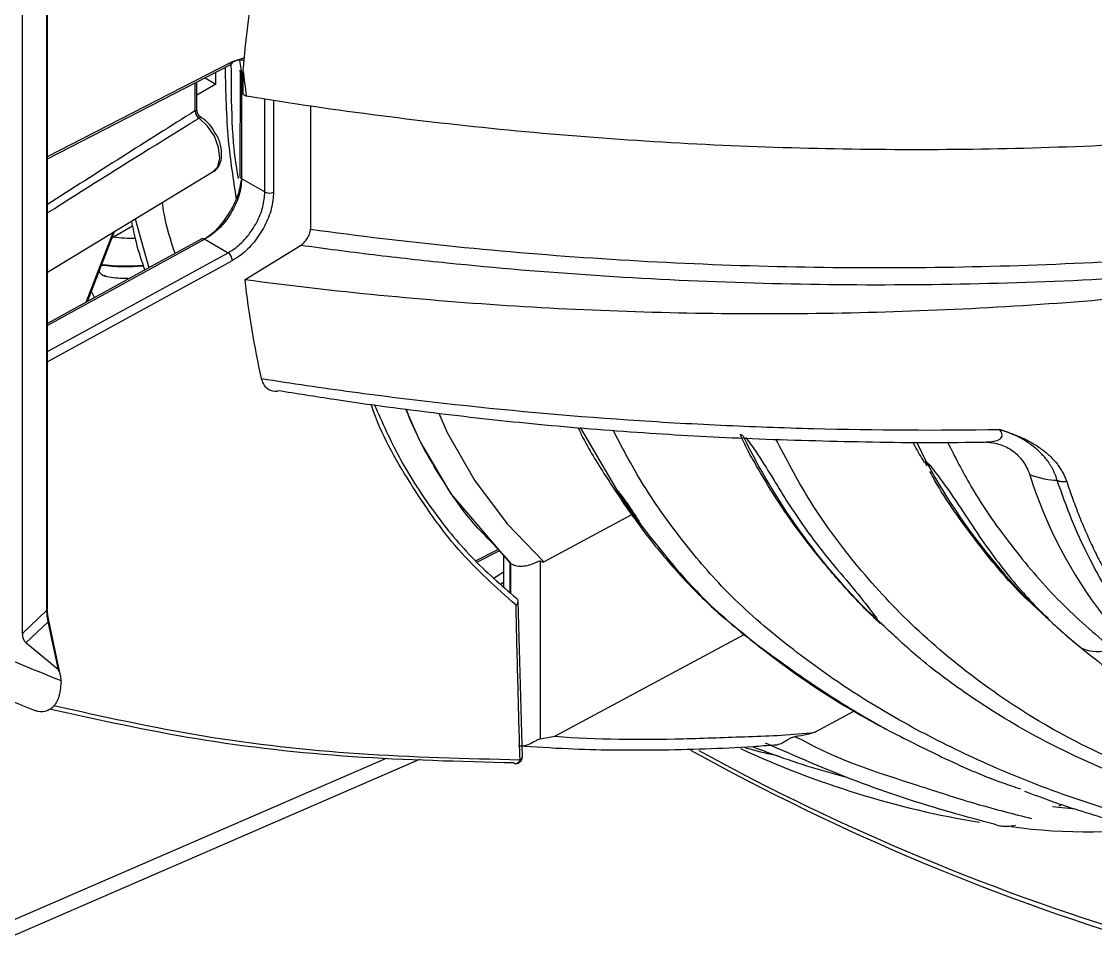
# Model space of a CAD drawing. Extents: x 9.3 to 87.2, y 1.1 to 68.8.
# Drawn here: x 12.634 to 15.177, y 1.207 to 3.403 of the extents above; entities that cross this region are included whole.
import ezdxf

# ---------------------------------------------------------------- set-up
doc = ezdxf.new("R2010")
doc.units = 0
doc.header["$MEASUREMENT"] = 0
doc.layers.add('OBJECT', color=7, linetype='CONTINUOUS')

msp = doc.modelspace()

# ---------------------------------------------------------------- linework, layer by layer
at = {"layer": 'OBJECT'}
for p, q in [((12.6946, 2.0085), (12.6946, 3.538)), ((12.6961, 2.0115), (12.6961, 3.541)), ((12.6364, 3.482), (12.6364, 1.9525)), ((13.1336, 3.3074), (13.1629, 3.3169)), ((13.1506, 3.3102), (13.1554, 3.2814)), ((12.6961, 3.0775), (13.1303, 3.3005)), ((13.0946, 3.2539), (13.0947, 3.2822)), ((13.1519, 3.287), (13.1514, 3.0366)), ((13.1554, 3.2814), (13.1554, 3.0307)), ((13.1554, 3.2814), (13.1594, 3.2791)), ((13.1594, 3.2297), (13.1594, 3.2873)), ((13.0458, 3.1911), (13.0458, 3.2571)), ((13.0497, 3.1901), (13.0497, 3.259)), ((13.0688, 3.2689), (13.0946, 3.2539)), ((13.0946, 3.2539), (13.0497, 3.228)), ((13.1594, 3.2297), (13.1669, 3.2254)), ((13.2106, 2.9988), (13.2106, 3.2192)), ((13.3184, 3.2039), (13.3184, 2.9107)), ((13.0451, 3.1907), (13.0458, 3.1911)), ((13.0553, 3.1735), (13.055, 3.1733)), ((12.6961, 2.8093), (13.0885, 3.0471)), ((13.1554, 3.0307), (13.2106, 2.9988)), ((12.9033, 2.9349), (12.9356, 2.8189)), ((12.7872, 2.7376), (12.8511, 2.9032)), ((12.7906, 2.7395), (12.8546, 2.9054)), ((12.8971, 2.9181), (12.8519, 2.8921)), ((13.0681, 2.8867), (12.6961, 2.6828)), ((12.8487, 2.8901), (12.8519, 2.8921)), ((13.0681, 2.8867), (13.1233, 2.8548)), ((12.6961, 2.6207), (13.1233, 2.8548)), ((13.1638, 2.7915), (13.2946, 2.8723)), ((12.8073, 2.7486), (12.7998, 2.7632)), ((13.9568, 2.4409), (14.0426, 2.2942)), ((14.7532, 2.4069), (14.7756, 2.3601)), ((14.7782, 2.3492), (14.7741, 2.357)), ((13.8711, 2.1228), (14.0793, 2.2349)), ((13.7609, 2.1515), (13.7097, 2.1254)), ((13.7639, 2.1485), (13.7129, 2.1225)), ((13.7757, 2.1364), (13.7757, 2.0644)), ((13.79, 2.1203), (13.7903, 2.1202)), ((13.7903, 2.1202), (13.7928, 2.1188)), ((13.7903, 2.1202), (13.7903, 2.0509)), ((13.7928, 2.1188), (13.7931, 2.1186)), ((13.7928, 2.0487), (13.7928, 2.1188)), ((13.8622, 2.1247), (13.8622, 1.7038)), ((13.7533, 2.0851), (13.7757, 2.0995)), ((13.7757, 2.0743), (13.7694, 2.0702)), ((12.6946, 2.0085), (12.6364, 1.9525)), ((13.82, 1.6607), (13.8101, 2.0297)), ((12.6991, 1.9839), (12.6985, 1.9872)), ((12.7263, 1.857), (12.6989, 1.9839)), ((14.639, 2.0037), (14.643, 1.9998)), ((14.652, 1.9915), (14.668, 1.976)), ((14.6772, 1.9695), (14.6581, 1.9867)), ((12.6974, 1.9811), (12.645, 1.9309)), ((12.7221, 1.8669), (12.6974, 1.9811)), ((13.8972, 1.7101), (14.3449, 1.9511)), ((12.7221, 1.8669), (12.645, 1.9309)), ((15.1426, 1.9195), (15.1426, 1.9195)), ((12.728, 1.8386), (12.728, 1.8419)), ((12.637, 1.7831), (12.6687, 1.7704)), ((14.512, 1.7193), (14.6047, 1.7692)), ((13.8622, 1.7038), (13.8972, 1.7101)), ((14.3643, 1.6855), (14.3688, 1.6839)), ((12.5463, 1.2084), (13.5771, 1.6554)), ((12.5727, 1.2568), (13.4987, 1.6584)), ((13.8195, 1.6606), (13.8195, 1.661)), ((15.1283, 1.5377), (15.0748, 1.5425)), ((15.0973, 1.5484), (15.0897, 1.5445))]:
    msp.add_line(p, q, dxfattribs=at)
at = {"layer": 'OBJECT', "flags": 128}
for points in [[(12.6961, 3.0827), (12.7802, 3.1259), (13.1336, 3.3074)], [(13.0885, 3.0471), (13.099, 3.0587), (13.1039, 3.079), (13.1011, 3.1042), (13.0909, 3.1308), (13.0747, 3.155), (13.055, 3.1733)], [(13.061, 2.8877), (12.9156, 2.808), (12.6961, 2.6877)], [(13.1336, 2.8363), (13.1115, 2.8242), (13.0232, 2.7758), (12.6961, 2.5966)], [(13.5434, 2.4853), (13.578, 2.4071), (13.651, 2.2841), (13.79, 2.1203), (13.79, 2.1203), (13.79, 2.1203)], [(13.622, 2.4747), (13.642, 2.4291), (13.7069, 2.316), (13.7839, 2.2127), (13.8711, 2.1228), (13.8711, 2.1228), (13.8711, 2.1228)], [(14.6376, 2.0051), (14.6384, 2.0042), (14.639, 2.0037)]]:
    msp.add_lwpolyline(points, dxfattribs=at)
at = {"layer": 'OBJECT'}
for centre, radius, start, end in [((13.1263, 3.3066), 0.00738, 303.1707, 5.9034), ((13.1586, 3.2885), 0.00779, 191.5229, 245.1196), ((13.0672, 3.1917), 0.0221, 182.4796, 236.5052), ((13.0673, 3.1913), 0.0215, 180.549, 236.0584), ((13.0647, 3.1902), 0.015, 181.0817, 238.9178), ((13.1585, 3.0376), 0.0076, 188.3063, 245.6287), ((13.2212, 3.0195), 0.0232, 242.8102, 295.9159), ((12.9006, 3.3284), 0.4389, 263.6383, 270.4744), ((13.0637, 2.8812), 0.00703, 51.4962, 112.3202), ((13.1093, 2.8349), 0.0243, 3.3371, 54.9721), ((12.881, 3.2696), 0.4474, 262.6719, 275.3957), ((12.8804, 3.2698), 0.446, 262.7916, 275.4224), ((14.3592, 2.4497), 0.0333, 226.7728, 240.1512), ((15.7053, 3.0791), 1.5134, 205.7868, 225.5455), ((14.7961, 2.3821), 0.0334, 228.7094, 240.1014), ((15.725, 2.8847), 1.0847, 208.9199, 209.34), ((16.0635, 3.0594), 1.4654, 208.8101, 231.0641), ((14.7981, 2.3856), 0.0374, 240.1089, 250.6758), ((16.0288, 2.6437), 1.0558, 197.3311, 238.4208), ((15.3709, 3.1458), 1.5778, 212.6656, 216.3226), ((12.692, 2.0116), 0.00408, 310.5068, 358.1781), ((12.6957, 1.9838), 0.00312, 300.9606, 2.2568), ((14.6619, 2.0274), 0.033, 226.024, 240.042), ((14.663, 2.0295), 0.0353, 240.1397, 256.2401), ((15.9874, 3.3887), 1.932, 226.0035, 226.5249), ((12.6637, 1.9509), 0.0273, 176.5787, 227.0316), ((15.5808, 3.4336), 1.9296, 231.4523, 242.2107), ((15.1795, 1.9908), 0.0803, 242.6993, 296.146), ((15.262, 3.6742), 2.1976, 245.0782, 260.5648), ((13.8045, 1.6605), 0.015, 269.8433, 360), ((13.8033, 1.6569), 0.0114, 275.7951, 347.8011), ((13.812, 1.6616), 0.00755, 289.0921, 352.3307), ((13.8045, 1.6605), 0.015, 360, 1.6578), ((16.9053, 6.5177), 5.5362, 240.9624, 253.5785), ((16.8785, 6.4989), 5.4985, 241.2923, 253.5896), ((13.8045, 1.6539), 0.00837, 237.489, 269.5737), ((15.1566, 2.7939), 1.3101, 262.1144, 296.1676)]:
    msp.add_arc(centre, radius, start, end, dxfattribs=at)
for centre, major_axis, ratio, start_param, end_param in [((17.6306, -0.2603), (5.9299, 8.2381), 0.633584, 1.53026, 1.607608), ((17.6992, -0.3092), (5.8763, 8.1428), 0.634146, 1.538485, 1.60844), ((12.7397, 2.92), (1.2807, 0.8233), 0.042644, 1.302716, 1.577478), ((17.6992, 10.4773), (5.8763, 8.1428), 0.634146, 3.23286, 3.302816), ((12.7202, 1.8378), (0.0002, 0.0298), 0.262542, 4.851134, 6.071207)]:
    msp.add_ellipse(centre, major_axis=major_axis, ratio=ratio, start_param=start_param, end_param=end_param, dxfattribs=at)
for points in [[(13.1594, 3.2873), (13.1652, 3.3562), (13.1733, 3.4261), (13.1838, 3.4969)], [(13.1669, 3.2254), (13.1647, 3.2459), (13.1623, 3.2665), (13.1594, 3.2873)], [(13.2026, 2.5571), (13.1858, 2.6322), (13.1728, 2.7102), (13.1638, 2.7915)], [(15.086, 2.3157), (15.0672, 2.3154), (15.0452, 2.3205), (15.021, 2.3291)]]:
    msp.add_open_spline(points, degree=3, dxfattribs=at)
for points, knots in [([(13.162, 3.3098), (13.159, 3.3104), (13.1474, 3.3124), (13.1335, 3.3061), (13.1233, 3.3014)], [0, 0, 0, 0, 0.266739, 1, 1, 1, 1]), ([(13.1162, 3.2932), (13.1175, 3.2352), (13.12, 3.1274), (13.1355, 3.0282), (13.1427, 2.9824)], [0, 0, 0, 0, 0.537443, 1, 1, 1, 1]), ([(13.1303, 3.3008), (13.1306, 3.2099), (13.1309, 3.1159), (13.147, 3.0335), (13.1475, 3.0307)], [0, 0, 0, 0, 0.967049, 1, 1, 1, 1]), ([(15.7517, 3.1492), (15.539, 3.1277), (15.3246, 3.113), (15.0006, 3.1014), (14.8922, 3.0992), (14.6746, 3.0985), (14.5657, 3.0999), (14.3484, 3.1062), (14.2399, 3.1111), (14.023, 3.1244), (13.9145, 3.1329), (13.5912, 3.1636), (13.3779, 3.191), (13.1669, 3.2254)], [0, 0, 0, 0, 0.25, 0.25, 0.375, 0.375, 0.5, 0.5, 0.625, 0.625, 0.75, 0.75, 1, 1, 1, 1]), ([(13.2313, 3.2163), (13.2313, 3.1865), (13.2312, 3.114), (13.2313, 3.0414), (13.2313, 2.9986)], [0, 0, 0, 0, 0.41105, 1, 1, 1, 1]), ([(13.0458, 3.1911), (13.0465, 3.1914), (13.0481, 3.1922), (13.0495, 3.1918), (13.0496, 3.1906), (13.0497, 3.1899)], [0, 0, 0, 0, 0.2121568, 0.5417776, 1, 1, 1, 1]), ([(13.055, 3.1733), (13.0482, 3.1691), (13.0145, 3.1483), (12.8948, 3.0744), (12.7819, 3.0033), (12.6961, 2.9491)], [0, 0, 0, 0, 0.056383, 0.281916, 1, 1, 1, 1]), ([(13.0569, 3.1773), (13.0573, 3.177), (13.0581, 3.1764), (13.0574, 3.1749), (13.0559, 3.1739), (13.0553, 3.1735)], [0, 0, 0, 0, 0.446544, 0.778173, 1, 1, 1, 1]), ([(13.0932, 3.1378), (13.0899, 3.1436), (13.0817, 3.158), (13.0679, 3.1705), (13.0586, 3.1763), (13.0567, 3.1775)], [0, 0, 0, 0, 0.348059, 0.863868, 1, 1, 1, 1]), ([(13.0889, 3.0477), (13.0893, 3.0479), (13.0953, 3.0501), (13.1028, 3.0613), (13.109, 3.0796), (13.1077, 3.1032), (13.102, 3.1243), (13.0949, 3.1352), (13.0932, 3.1378)], [0, 0, 0, 0, 0.016124, 0.217812, 0.420485, 0.657544, 0.916642, 1, 1, 1, 1]), ([(13.1554, 3.0307), (13.155, 3.0238), (13.154, 3.0056), (13.1441, 2.9731), (13.1244, 2.9374), (13.098, 2.9062), (13.0781, 2.8932), (13.0681, 2.8867)], [0, 0, 0, 0, 0.132137, 0.348895, 0.565847, 0.78292, 1, 1, 1, 1]), ([(13.0704, 2.89), (13.0774, 2.8946), (13.0954, 2.9068), (13.1211, 2.9383), (13.1429, 2.9782), (13.153, 3.0088), (13.1541, 3.0236), (13.1543, 3.0256)], [0, 0, 0, 0, 0.165337, 0.430135, 0.69482, 0.959299, 1, 1, 1, 1]), ([(13.1233, 2.8548), (13.1294, 2.8585), (13.1455, 2.8683), (13.17, 2.8928), (13.1924, 2.9268), (13.2077, 2.9642), (13.2096, 2.9873), (13.2106, 2.9988)], [0, 0, 0, 0, 0.133316, 0.350168, 0.566838, 0.783422, 1, 1, 1, 1]), ([(13.2313, 2.9986), (13.2302, 2.9856), (13.2281, 2.9597), (13.211, 2.9175), (13.1859, 2.8792), (13.1584, 2.8516), (13.1405, 2.8405), (13.1336, 2.8363)], [0, 0, 0, 0, 0.2165815, 0.4331715, 0.6498436, 0.8666902, 1, 1, 1, 1]), ([(12.998, 2.8531), (12.9879, 2.8836), (12.9753, 2.9218), (12.9691, 2.9653), (12.9679, 2.974)], [0, 0, 0, 0, 0.79967, 1, 1, 1, 1]), ([(12.8945, 2.9296), (12.8979, 2.9127), (12.9061, 2.8721), (12.9187, 2.8352), (12.926, 2.8137)], [0, 0, 0, 0, 0.4150997, 1, 1, 1, 1]), ([(13.2946, 2.8723), (13.2976, 2.8741), (13.3004, 2.8764), (13.306, 2.8819), (13.3086, 2.8851), (13.3131, 2.892), (13.315, 2.8958), (13.3177, 2.9035), (13.3184, 2.9073), (13.3184, 2.9107)], [0, 0, 0, 0, 0.25, 0.25, 0.5, 0.5, 0.75, 0.75, 1, 1, 1, 1]), ([(13.3184, 2.9107), (13.5456, 2.8795), (13.7765, 2.8562), (14.2405, 2.8259), (14.474, 2.8188), (14.9439, 2.8207), (15.178, 2.8298), (15.6449, 2.864), (15.8779, 2.8892), (16.1078, 2.9223)], [0, 0, 0, 0, 0.25, 0.25, 0.5, 0.5, 0.75, 0.75, 1, 1, 1, 1]), ([(16.1166, 2.8822), (16.0002, 2.8654), (15.8832, 2.8506), (15.6481, 2.8251), (15.5301, 2.8144), (15.1758, 2.7885), (14.9388, 2.7794), (14.4634, 2.7777), (14.2272, 2.7851), (13.8752, 2.8086), (13.7581, 2.8184), (13.5834, 2.8363), (13.5254, 2.8428), (13.4386, 2.8533), (13.4097, 2.8569), (13.3521, 2.8644), (13.3233, 2.8683), (13.2946, 2.8723)], [0, 0, 0, 0, 0.125, 0.125, 0.25, 0.25, 0.5, 0.5, 0.75, 0.75, 0.875, 0.875, 0.9375, 0.9375, 0.96875, 0.96875, 1, 1, 1, 1]), ([(12.833, 2.8001), (12.8318, 2.8001), (12.8271, 2.8003), (12.8218, 2.8044), (12.8195, 2.8099), (12.8186, 2.812)], [0, 0, 0, 0, 0.1702, 0.671103, 1, 1, 1, 1]), ([(12.8303, 2.7999), (12.8446, 2.7975), (12.8635, 2.7943), (12.8817, 2.7944), (12.8861, 2.7944)], [0, 0, 0, 0, 0.754927, 1, 1, 1, 1]), ([(13.1638, 2.7915), (13.375, 2.7633), (13.5883, 2.7425), (13.9113, 2.7223), (14.0195, 2.7174), (14.2368, 2.7114), (14.3457, 2.7102), (14.5632, 2.7116), (14.672, 2.7142), (14.8896, 2.723), (14.9985, 2.7293), (15.3237, 2.7536), (15.5389, 2.7771), (15.7525, 2.8076)], [0, 0, 0, 0, 0.25, 0.25, 0.375, 0.375, 0.5, 0.5, 0.625, 0.625, 0.75, 0.75, 1, 1, 1, 1]), ([(13.2026, 2.5571), (13.274, 2.5458), (13.3457, 2.5353), (13.4893, 2.5159), (13.5614, 2.507), (13.7782, 2.4826), (13.9236, 2.4694), (14.1429, 2.4544), (14.2163, 2.4502), (14.3629, 2.4433), (14.4363, 2.4406), (14.6562, 2.4349), (14.8027, 2.4342), (14.9491, 2.4365)], [0, 0, 0, 0, 0.125, 0.125, 0.25, 0.25, 0.5, 0.5, 0.625, 0.625, 0.75, 0.75, 1, 1, 1, 1]), ([(13.2402, 2.5261), (13.2331, 2.5268), (13.2192, 2.5282), (13.2074, 2.5415), (13.2039, 2.5529), (13.2026, 2.5571)], [0, 0, 0, 0, 0.4025736, 0.7844285, 1, 1, 1, 1]), ([(13.2407, 2.5291), (13.2854, 2.5219), (13.4124, 2.5015), (13.6178, 2.4744), (13.8616, 2.4473), (14.103, 2.4281), (14.356, 2.4142), (14.6159, 2.4068), (14.8082, 2.4046), (14.9107, 2.4067), (14.9232, 2.4069)], [0, 0, 0, 0, 0.081534, 0.231375, 0.370162, 0.518163, 0.660319, 0.818221, 0.977849, 1, 1, 1, 1]), ([(13.805, 2.0201), (13.758, 2.0623), (13.6638, 2.1467), (13.5528, 2.3084), (13.485, 2.4256), (13.4625, 2.4948), (13.462, 2.4962)], [0, 0, 0, 0, 0.330582, 0.662223, 0.992802, 1, 1, 1, 1]), ([(13.4694, 2.4952), (13.4882, 2.4532), (13.5278, 2.3649), (13.6053, 2.2447), (13.6971, 2.1314), (13.7695, 2.0682), (13.8058, 2.0366)], [0, 0, 0, 0, 0.228567, 0.48074, 0.740369, 1, 1, 1, 1]), ([(13.7931, 2.1186), (13.7931, 2.1186), (13.7655, 2.1536), (13.7, 2.2101), (13.624, 2.3261), (13.571, 2.4168), (13.5488, 2.4747), (13.5448, 2.4851)], [0, 0, 0, 0, 0.000004, 0.307383, 0.614763, 0.931073, 1, 1, 1, 1]), ([(13.9511, 2.4414), (13.9552, 2.4332), (13.9762, 2.3905), (14.0245, 2.3136), (14.0938, 2.2103), (14.1729, 2.1125), (14.2426, 2.0393), (14.3049, 1.9834), (14.3434, 1.9513), (14.3675, 1.9329), (14.3717, 1.9297)], [0, 0, 0, 0, 0.038102, 0.199023, 0.394713, 0.587064, 0.767583, 0.859608, 0.975617, 1, 1, 1, 1]), ([(15.2641, 1.5189), (15.2004, 1.5389), (15.072, 1.5793), (14.8913, 1.6547), (14.7246, 1.7388), (14.5736, 1.8309), (14.4319, 1.9354), (14.3025, 2.048), (14.1909, 2.1809), (14.1022, 2.3058), (14.0545, 2.3971), (14.0349, 2.4346)], [0, 0, 0, 0, 0.127825, 0.257879, 0.378706, 0.49072, 0.60182, 0.72, 0.819885, 0.926011, 1, 1, 1, 1]), ([(14.6376, 2.0051), (14.6303, 2.0126), (14.5937, 2.05), (14.5227, 2.131), (14.4433, 2.2347), (14.3855, 2.3303), (14.3532, 2.3867), (14.3399, 2.4137), (14.3365, 2.425), (14.3364, 2.4254)], [0, 0, 0, 0, 0.052148, 0.260687, 0.628917, 0.812119, 0.904433, 0.996168, 1, 1, 1, 1]), ([(14.3488, 2.4179), (14.3565, 2.407), (14.3949, 2.353), (14.4515, 2.2524), (14.5307, 2.1446), (14.6099, 2.053), (14.6397, 2.0144), (14.6546, 1.9952)], [0, 0, 0, 0, 0.063157, 0.314176, 0.655993, 0.828429, 1, 1, 1, 1]), ([(14.9175, 2.4066), (14.9238, 2.4069), (14.9299, 2.4075), (14.9412, 2.4096), (14.9463, 2.4112), (14.9539, 2.416), (14.9561, 2.4194), (14.9555, 2.4276), (14.9529, 2.4321), (14.9491, 2.4365)], [0, 0, 0, 0, 0.25, 0.25, 0.5, 0.5, 0.75, 0.75, 1, 1, 1, 1]), ([(14.9491, 2.4365), (14.9532, 2.4353), (14.9612, 2.4328), (14.9727, 2.4288), (14.9835, 2.4248), (14.9937, 2.4208), (15.009, 2.4141), (15.0285, 2.404), (15.0509, 2.3892), (15.0704, 2.3726), (15.0842, 2.3571), (15.0935, 2.3441), (15.0995, 2.3339), (15.1046, 2.3236), (15.1071, 2.3165), (15.1084, 2.313)], [0, 0, 0, 0, 0.0534035, 0.1046877, 0.1539175, 0.2011654, 0.2465125, 0.3711705, 0.4935491, 0.6196355, 0.7455236, 0.809753, 0.8733656, 0.9366935, 1, 1, 1, 1]), ([(15.086, 2.3157), (15.0853, 2.3181), (15.0839, 2.3229), (15.0813, 2.3297), (15.0784, 2.3363), (15.0754, 2.3425), (15.0721, 2.3484), (15.0687, 2.354), (15.0651, 2.3594), (15.0614, 2.3644), (15.0575, 2.3692), (15.0536, 2.3737), (15.0496, 2.3781), (15.0456, 2.3821), (15.0399, 2.3876), (15.0325, 2.3939), (15.0226, 2.4014), (15.0124, 2.4083), (15.0009, 2.415), (14.989, 2.4212), (14.9764, 2.4268), (14.9632, 2.432), (14.9539, 2.435), (14.9491, 2.4365)], [0, 0, 0, 0, 0.046804, 0.091943, 0.135473, 0.177451, 0.217931, 0.256968, 0.294618, 0.330933, 0.365968, 0.399776, 0.43241, 0.463922, 0.494366, 0.560078, 0.618916, 0.684165, 0.744862, 0.811311, 0.872335, 0.934064, 1, 1, 1, 1]), ([(15.3009, 1.6172), (15.2298, 1.6492), (15.0901, 1.7121), (14.9032, 1.8337), (14.742, 1.9686), (14.6076, 2.1145), (14.5005, 2.2603), (14.4449, 2.366), (14.4199, 2.4135)], [0, 0, 0, 0, 0.197579, 0.388383, 0.56595, 0.726497, 0.87732, 1, 1, 1, 1]), ([(14.7441, 2.4069), (14.746, 2.4031), (14.7544, 2.3863), (14.7638, 2.3706), (14.7711, 2.3585)], [0, 0, 0, 0, 0.225824, 1, 1, 1, 1]), ([(14.8263, 2.4065), (14.8443, 2.3711), (14.8905, 2.2799), (14.9808, 2.1541), (15.091, 2.0243), (15.1738, 1.9537), (15.2149, 1.9187)], [0, 0, 0, 0, 0.178363, 0.45947, 0.731772, 1, 1, 1, 1]), ([(14.9175, 2.4066), (14.9292, 2.406), (14.9405, 2.4041), (14.9565, 2.3989), (14.9616, 2.3968), (14.9714, 2.3919), (14.9761, 2.389), (14.9894, 2.3794), (14.9973, 2.3715), (15.011, 2.3525), (15.0166, 2.3415), (15.021, 2.3291)], [0, 0, 0, 0, 0.25, 0.25, 0.375, 0.375, 0.5, 0.5, 0.75, 0.75, 1, 1, 1, 1]), ([(14.7741, 2.357), (14.7739, 2.3577), (14.7735, 2.3589), (14.7734, 2.3601), (14.7739, 2.3606), (14.7744, 2.3607), (14.7751, 2.3604), (14.7755, 2.3602), (14.7756, 2.3601)], [0, 0, 0, 0, 0.310393, 0.628912, 0.761248, 0.894715, 0.97034, 1, 1, 1, 1]), ([(14.7756, 2.3601), (14.7759, 2.3599), (14.7766, 2.3595), (14.778, 2.3584), (14.7809, 2.3558), (14.7835, 2.353), (14.7853, 2.3508), (14.7858, 2.3503)], [0, 0, 0, 0, 0.0737799, 0.1689513, 0.3352574, 0.8334985, 1, 1, 1, 1]), ([(14.7858, 2.3503), (14.7955, 2.3375), (14.8437, 2.2741), (14.9049, 2.1739), (14.9936, 2.0593), (15.0651, 1.9859), (15.11, 1.9463), (15.127, 1.9321), (15.1352, 1.9254), (15.1393, 1.9221), (15.1413, 1.9205), (15.1421, 1.9199), (15.1423, 1.9197), (15.1425, 1.9196), (15.1426, 1.9195), (15.1426, 1.9195)], [0, 0, 0, 0, 0.070565, 0.350846, 0.630744, 0.861215, 0.935041, 0.968568, 0.985332, 0.993714, 0.997905, 0.998952, 0.999476, 0.999738, 1, 1, 1, 1]), ([(15.0647, 1.9893), (15.0461, 2.0055), (14.9833, 2.0601), (14.8907, 2.1738), (14.8126, 2.2835), (14.7871, 2.3325), (14.7847, 2.337)], [0, 0, 0, 0, 0.16723, 0.564435, 0.959489, 1, 1, 1, 1]), ([(15.1084, 2.313), (15.1044, 2.3122), (15.1002, 2.3119), (15.0924, 2.3129), (15.0889, 2.314), (15.086, 2.3157)], [0, 0, 0, 0, 0.5, 0.5, 1, 1, 1, 1]), ([(15.5687, 1.6911), (15.5618, 1.695), (15.5391, 1.7078), (15.5042, 1.7311), (15.4619, 1.7619), (15.4129, 1.802), (15.3586, 1.8532), (15.3027, 1.9155), (15.2502, 1.9834), (15.2021, 2.0572), (15.1579, 2.1382), (15.1188, 2.2233), (15.097, 2.2847), (15.086, 2.3157)], [0, 0, 0, 0, 0.031627, 0.104956, 0.166956, 0.23801, 0.35097, 0.454584, 0.556274, 0.670315, 0.777989, 0.887884, 1, 1, 1, 1]), ([(14.0997, 2.2112), (14.0996, 2.2112), (14.0995, 2.2113), (14.0992, 2.2115), (14.0985, 2.2121), (14.0963, 2.2145), (14.0892, 2.2231), (14.0781, 2.2378), (14.0659, 2.2551), (14.0566, 2.2689), (14.0508, 2.278), (14.0471, 2.2839), (14.0449, 2.2878), (14.0435, 2.2903), (14.0427, 2.2919), (14.0423, 2.293), (14.0421, 2.2936), (14.0421, 2.294), (14.0421, 2.2943), (14.0422, 2.2943), (14.0424, 2.2943), (14.0426, 2.2942), (14.0426, 2.2942)], [0, 0, 0, 0, 0.001328, 0.003073, 0.006295, 0.017478, 0.071213, 0.284801, 0.51844, 0.675322, 0.780747, 0.851666, 0.899436, 0.931673, 0.953487, 0.968304, 0.978429, 0.98541, 0.992312, 0.995259, 0.998238, 1, 1, 1, 1]), ([(14.0426, 2.2942), (14.0427, 2.2941), (14.0429, 2.294), (14.0433, 2.2937), (14.0441, 2.293), (14.047, 2.2898), (14.056, 2.2785), (14.0675, 2.2623), (14.0794, 2.2448), (14.0873, 2.233), (14.0923, 2.2252), (14.0955, 2.2201), (14.0974, 2.2168), (14.0987, 2.2146), (14.0994, 2.2132), (14.0998, 2.2123), (14.1, 2.2118), (14.1001, 2.2114), (14.1001, 2.2112), (14.1, 2.2111), (14.0999, 2.2111), (14.0998, 2.2111), (14.0997, 2.2112), (14.0997, 2.2112)], [0, 0, 0, 0, 0.00179, 0.004142, 0.008453, 0.02314, 0.09304, 0.370848, 0.576813, 0.71516, 0.808073, 0.870488, 0.912446, 0.940688, 0.959738, 0.972628, 0.981392, 0.987396, 0.991559, 0.995982, 0.997755, 0.999226, 1, 1, 1, 1]), ([(15.1084, 2.313), (15.1107, 2.3059), (15.1154, 2.2919), (15.1228, 2.2713), (15.1304, 2.251), (15.1382, 2.2311), (15.1462, 2.2115), (15.1544, 2.1924), (15.1627, 2.1736), (15.1713, 2.1552), (15.1801, 2.1372), (15.189, 2.1195), (15.1981, 2.1022), (15.2074, 2.0852), (15.2168, 2.0686), (15.2264, 2.0524), (15.2361, 2.0364), (15.2496, 2.015), (15.2673, 1.9886), (15.2907, 1.9561), (15.314, 1.9262), (15.3462, 1.8878), (15.387, 1.8437), (15.4317, 1.802), (15.4691, 1.7708), (15.5076, 1.7411), (15.5571, 1.7071), (15.6087, 1.6774), (15.6506, 1.6564), (15.6823, 1.6422), (15.714, 1.6295), (15.7463, 1.6181), (15.7788, 1.6081), (15.8115, 1.5995), (15.8446, 1.5923), (15.878, 1.5865), (15.9116, 1.5821), (15.9342, 1.5804), (15.9456, 1.5795)], [0, 0, 0, 0, 0.016581, 0.033042, 0.049381, 0.065601, 0.081702, 0.097684, 0.113549, 0.129297, 0.144927, 0.160442, 0.175841, 0.191124, 0.206293, 0.221347, 0.236287, 0.251113, 0.282571, 0.313483, 0.349046, 0.375704, 0.437887, 0.500148, 0.531365, 0.562666, 0.625533, 0.688314, 0.720165, 0.750775, 0.781856, 0.812934, 0.844021, 0.875127, 0.906266, 0.937449, 0.968689, 1, 1, 1, 1]), ([(14.0997, 2.2112), (14.1488, 2.1489), (14.2334, 2.0416), (14.3356, 1.9591), (14.3784, 1.9246)], [0, 0, 0, 0, 0.580628, 1, 1, 1, 1]), ([(13.7931, 2.1186), (13.7963, 2.1171), (13.804, 2.1134), (13.8192, 2.1121), (13.8361, 2.115), (13.849, 2.1203), (13.8567, 2.1242), (13.8604, 2.1252), (13.8616, 2.1248), (13.8622, 2.1247)], [0, 0, 0, 0, 0.163741, 0.386118, 0.608716, 0.822609, 0.920761, 0.960366, 1, 1, 1, 1]), ([(13.8711, 2.1228), (13.8707, 2.1227), (13.8689, 2.1222), (13.866, 2.1232), (13.8636, 2.1241), (13.8622, 2.1247)], [0, 0, 0, 0, 0.115734, 0.510756, 1, 1, 1, 1]), ([(13.805, 2.0201), (13.8051, 2.0202), (13.8062, 2.0212), (13.8082, 2.0235), (13.8098, 2.0273), (13.81, 2.0311), (13.8088, 2.0344), (13.8068, 2.0359), (13.8058, 2.0366)], [0, 0, 0, 0, 0.007854, 0.196331, 0.407797, 0.608211, 0.804022, 1, 1, 1, 1]), ([(12.6974, 1.9811), (12.6964, 1.9871), (12.6948, 1.9965), (12.6947, 2.0053), (12.6946, 2.0085)], [0, 0, 0, 0, 0.633024, 1, 1, 1, 1]), ([(12.6985, 1.9872), (12.6979, 1.9897), (12.6962, 1.9982), (12.6962, 2.0059), (12.6963, 2.0113)], [0, 0, 0, 0, 0.292713, 1, 1, 1, 1]), ([(13.8145, 1.6545), (13.8128, 1.7129), (13.8094, 1.8349), (13.8065, 1.9566), (13.805, 2.0201)], [0, 0, 0, 0, 0.478341, 1, 1, 1, 1]), ([(14.6581, 1.9867), (14.6579, 1.9868), (14.6574, 1.9871), (14.6563, 1.9879), (14.6539, 1.9898), (14.647, 1.9959), (14.6417, 2.0011), (14.6376, 2.0051)], [0, 0, 0, 0, 0.027016, 0.059814, 0.116711, 0.300961, 1, 1, 1, 1]), ([(14.6546, 1.9952), (14.657, 1.9919), (14.6596, 1.9883), (14.6595, 1.9864), (14.6592, 1.9863), (14.6586, 1.9864), (14.6582, 1.9866), (14.6581, 1.9867)], [0, 0, 0, 0, 0.808259, 0.877491, 0.947193, 0.979057, 1, 1, 1, 1]), ([(15.2284, 1.6181), (15.1672, 1.6452), (15.0463, 1.6988), (14.8925, 1.7939), (14.7696, 1.8836), (14.7052, 1.9435), (14.6772, 1.9695)], [0, 0, 0, 0, 0.3057497, 0.6037346, 0.8276514, 1, 1, 1, 1]), ([(14.3717, 1.9297), (14.3912, 1.9145), (14.4384, 1.8777), (14.5215, 1.8199), (14.5869, 1.7807), (14.6222, 1.7595)], [0, 0, 0, 0, 0.2442894, 0.5916786, 1, 1, 1, 1]), ([(14.4267, 1.8875), (14.4264, 1.8877), (14.4202, 1.8921), (14.4104, 1.8995), (14.3984, 1.9085), (14.3908, 1.9144), (14.3858, 1.9183), (14.3827, 1.9207), (14.3807, 1.9223), (14.3795, 1.9234), (14.3787, 1.924), (14.3783, 1.9244), (14.3781, 1.9246), (14.378, 1.9247), (14.378, 1.9247), (14.3782, 1.9247), (14.3783, 1.9246), (14.3784, 1.9246), (14.3784, 1.9246)], [0, 0, 0, 0, 0.014636, 0.338144, 0.554912, 0.700254, 0.797789, 0.863314, 0.907406, 0.937141, 0.957265, 0.970951, 0.980334, 0.986844, 0.993786, 0.996575, 0.998886, 1, 1, 1, 1]), ([(14.3784, 1.9246), (14.3785, 1.9245), (14.3786, 1.9244), (14.379, 1.9242), (14.38, 1.9235), (14.383, 1.9214), (14.3931, 1.9142), (14.4291, 1.8877), (14.483, 1.849), (14.5536, 1.8022), (14.6058, 1.7702), (14.6401, 1.7501), (14.6552, 1.7414), (14.665, 1.7357), (14.6714, 1.7321), (14.6755, 1.7298), (14.6781, 1.7284), (14.6797, 1.7275), (14.6806, 1.7269), (14.6812, 1.7266), (14.6815, 1.7264), (14.6817, 1.7264), (14.6816, 1.7264), (14.6815, 1.7265), (14.6814, 1.7265), (14.6813, 1.7266), (14.6812, 1.7266)], [0, 0, 0, 0, 0.000459, 0.001037, 0.002137, 0.006183, 0.022225, 0.08612, 0.341385, 0.558432, 0.778026, 0.850866, 0.899686, 0.932427, 0.954405, 0.969173, 0.979112, 0.985817, 0.990355, 0.993443, 0.995561, 0.997451, 0.99862, 0.999247, 0.999765, 1, 1, 1, 1]), ([(15.1426, 1.9195), (15.1426, 1.9195), (15.1427, 1.9194), (15.1427, 1.9194), (15.1427, 1.9194)], [0, 0, 0, 0, 0.559654, 1, 1, 1, 1]), ([(15.1427, 1.9194), (15.1864, 1.8844), (15.2739, 1.8144), (15.4406, 1.7059), (15.5702, 1.6448), (15.6494, 1.6074)], [0, 0, 0, 0, 0.280082, 0.560024, 1, 1, 1, 1]), ([(12.4343, 1.8686), (12.4617, 1.8559), (12.528, 1.8251), (12.5967, 1.7986), (12.637, 1.7831)], [0, 0, 0, 0, 0.413845, 1, 1, 1, 1]), ([(12.728, 1.8386), (12.7268, 1.8254), (12.7245, 1.801), (12.71, 1.7774), (12.6908, 1.7672), (12.6749, 1.7673), (12.6663, 1.7714), (12.6657, 1.7717)], [0, 0, 0, 0, 0.309136, 0.569164, 0.777461, 0.987062, 1, 1, 1, 1]), ([(12.7106, 1.7828), (12.8277, 1.7568), (13.0608, 1.7052), (13.4303, 1.6638), (13.6863, 1.6576), (13.8145, 1.6545)], [0, 0, 0, 0, 0.334983, 0.666951, 1, 1, 1, 1]), ([(13.8, 1.6468), (13.672, 1.65), (13.4157, 1.6562), (13.0477, 1.6974), (12.8158, 1.7488), (12.7005, 1.7743)], [0, 0, 0, 0, 0.333875, 0.668833, 1, 1, 1, 1]), ([(13.8107, 1.6876), (13.8141, 1.6873), (13.8229, 1.6868), (13.8372, 1.6917), (13.8492, 1.698), (13.8575, 1.7028), (13.8608, 1.7035), (13.8622, 1.7038)], [0, 0, 0, 0, 0.193636, 0.494893, 0.768842, 0.900253, 1, 1, 1, 1]), ([(13.8972, 1.7101), (13.8972, 1.7101), (13.996, 1.702), (14.1491, 1.7017), (14.3555, 1.7093), (14.459, 1.7131), (14.512, 1.7193), (14.512, 1.7193)], [0, 0, 0, 0, 0.000002, 0.499419, 0.749645, 0.999998, 1, 1, 1, 1]), ([(14.4163, 1.6895), (14.4174, 1.6895), (14.4233, 1.6891), (14.4329, 1.6931), (14.4434, 1.6992), (14.4517, 1.7045), (14.4591, 1.7078), (14.4636, 1.7087), (14.4661, 1.7091)], [0, 0, 0, 0, 0.063826, 0.337319, 0.540364, 0.681585, 0.822306, 1, 1, 1, 1]), ([(14.512, 1.7193), (14.5059, 1.7174), (14.4902, 1.7125), (14.4752, 1.7104), (14.4661, 1.7091)], [0, 0, 0, 0, 0.387466, 1, 1, 1, 1]), ([(14.4661, 1.7091), (14.4709, 1.7068), (14.4757, 1.7044), (14.4808, 1.7024), (14.4808, 1.7024)], [0, 0, 0, 0, 0.999918, 1, 1, 1, 1]), ([(14.6812, 1.7266), (14.725, 1.7043), (14.815, 1.6584), (14.921, 1.6114), (14.9848, 1.5901), (14.9987, 1.5855)], [0, 0, 0, 0, 0.424883, 0.875362, 1, 1, 1, 1]), ([(13.8107, 1.6875), (13.8497, 1.685), (13.9576, 1.678), (14.1428, 1.6763), (14.307, 1.6817), (14.3997, 1.6883), (14.4163, 1.6894)], [0, 0, 0, 0, 0.198413, 0.548992, 0.919001, 1, 1, 1, 1]), ([(14.3413, 1.6851), (14.347, 1.6834), (14.3745, 1.675), (14.4029, 1.6688), (14.4254, 1.6639)], [0, 0, 0, 0, 0.20947, 1, 1, 1, 1]), ([(14.3688, 1.6839), (14.3812, 1.6792), (14.4507, 1.6531), (14.5242, 1.6295), (14.5864, 1.6135), (14.589, 1.6129)], [0, 0, 0, 0, 0.172738, 0.965558, 1, 1, 1, 1]), ([(14.9369, 1.5016), (14.903, 1.5106), (14.7924, 1.5401), (14.6097, 1.6002), (14.4668, 1.6626), (14.3953, 1.6938)], [0, 0, 0, 0, 0.180796, 0.589987, 1, 1, 1, 1]), ([(14.4808, 1.7024), (14.4808, 1.7024), (14.5651, 1.6537), (14.7082, 1.61), (14.8906, 1.5495), (14.9823, 1.5262), (15.0254, 1.5152)], [0, 0, 0, 0, 0.000003, 0.513758, 0.771374, 1, 1, 1, 1]), ([(15.0086, 1.5803), (15.0306, 1.5719), (15.0986, 1.5459), (15.1687, 1.525), (15.2162, 1.5108)], [0, 0, 0, 0, 0.323136, 1, 1, 1, 1]), ([(14.9875, 1.4987), (14.9826, 1.4978), (14.9722, 1.4959), (14.9574, 1.4958), (14.9449, 1.4979), (14.9394, 1.5004), (14.9369, 1.5016)], [0, 0, 0, 0, 0.288474, 0.611625, 0.818789, 1, 1, 1, 1])]:
    msp.add_open_spline(points, degree=3, knots=knots, dxfattribs=at)

doc.saveas('drawing.dxf')
